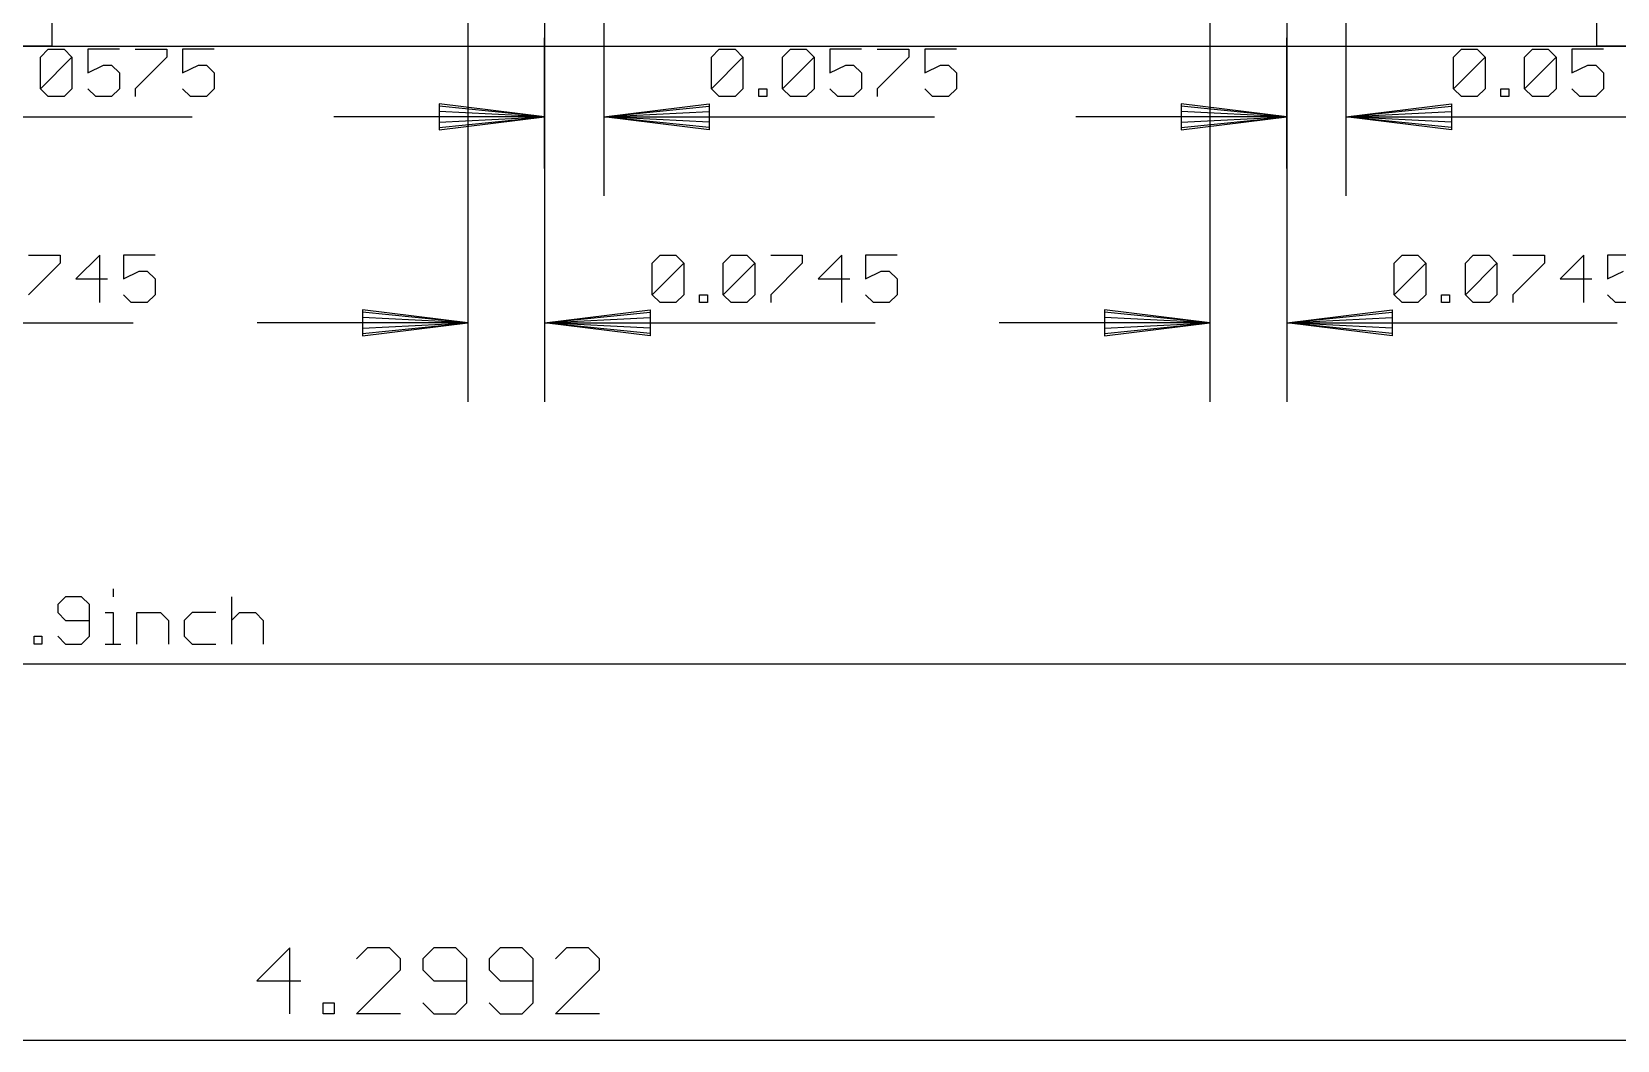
# Model space of a CAD drawing. Extents: x -0.28 to 5.55, y -0.74 to 2.72.
# Drawn here: x 2.381 to 3.92, y -0.665 to 0.314 of the extents above; entities that cross this region are included whole.
import ezdxf

# ---------------------------------------------------------------- set-up
doc = ezdxf.new("R2010")
doc.units = 0
for name, color, linetype in [('20', 2, 'CONTINUOUS'), ('47', 253, 'CONTINUOUS'), ('51', 253, 'CONTINUOUS')]:
    doc.layers.add(name, color=color, linetype=linetype)

msp = doc.modelspace()

# ---------------------------------------------------------------- linework, layer by layer
at = {"layer": '20'}
msp.add_line((0.6, 0.3), (4.899213, 0.3), dxfattribs=at)
at = {"layer": '47'}
for p, q in [((2.936, 1.048), (2.936, 0.154728)), ((3.6565, 1.048), (3.6565, 0.154728)), ((2.8785, 0.7815), (2.8785, -0.045272)), ((3.599, 0.7815), (3.599, -0.045272)), ((2.804, 0.5315), (2.804, -0.045272)), ((3.5245, 0.5315), (3.5245, -0.045272)), ((2.8785, 0.1815), (2.8785, 0.308272)), ((3.599, 0.1815), (3.599, 0.308272)), ((2.388921, 0.289484), (2.396594, 0.297157)), ((2.396594, 0.297157), (2.411941, 0.297157)), ((2.411941, 0.297157), (2.419614, 0.289484)), ((2.465653, 0.297157), (2.43496, 0.297157)), ((2.43496, 0.297157), (2.43496, 0.274138)), ((2.481, 0.297157), (2.511692, 0.297157)), ((2.511692, 0.297157), (2.511692, 0.289484)), ((2.557732, 0.297157), (2.527039, 0.297157)), ((2.527039, 0.297157), (2.527039, 0.274138)), ((3.040362, 0.289484), (3.048035, 0.297157)), ((3.048035, 0.297157), (3.063382, 0.297157)), ((3.063382, 0.297157), (3.071055, 0.289484)), ((3.109421, 0.289484), (3.117094, 0.297157)), ((3.117094, 0.297157), (3.132441, 0.297157)), ((3.132441, 0.297157), (3.140114, 0.289484)), ((3.186153, 0.297157), (3.15546, 0.297157)), ((3.15546, 0.297157), (3.15546, 0.274138)), ((3.2015, 0.297157), (3.232192, 0.297157)), ((3.232192, 0.297157), (3.232192, 0.289484)), ((3.278232, 0.297157), (3.247539, 0.297157)), ((3.247539, 0.297157), (3.247539, 0.274138)), ((3.760862, 0.289484), (3.768535, 0.297157)), ((3.768535, 0.297157), (3.783882, 0.297157)), ((3.783882, 0.297157), (3.791555, 0.289484)), ((3.829921, 0.289484), (3.837594, 0.297157)), ((3.837594, 0.297157), (3.852941, 0.297157)), ((3.852941, 0.297157), (3.860614, 0.289484)), ((3.906653, 0.297157), (3.87596, 0.297157)), ((3.87596, 0.297157), (3.87596, 0.274138)), ((2.388921, 0.258791), (2.388921, 0.289484)), ((2.388921, 0.258791), (2.419614, 0.289484)), ((2.419614, 0.289484), (2.419614, 0.258791)), ((2.43496, 0.274138), (2.450307, 0.281811)), ((2.450307, 0.281811), (2.45798, 0.281811)), ((2.45798, 0.281811), (2.465653, 0.274138)), ((2.511692, 0.289484), (2.481, 0.258791)), ((2.527039, 0.274138), (2.542385, 0.281811)), ((2.542385, 0.281811), (2.550058, 0.281811)), ((2.550058, 0.281811), (2.557732, 0.274138)), ((3.040362, 0.258791), (3.040362, 0.289484)), ((3.040362, 0.258791), (3.071055, 0.289484)), ((3.071055, 0.289484), (3.071055, 0.258791)), ((3.109421, 0.258791), (3.109421, 0.289484)), ((3.109421, 0.258791), (3.140114, 0.289484)), ((3.140114, 0.289484), (3.140114, 0.258791)), ((3.15546, 0.274138), (3.170807, 0.281811)), ((3.170807, 0.281811), (3.17848, 0.281811)), ((3.17848, 0.281811), (3.186153, 0.274138)), ((3.232192, 0.289484), (3.2015, 0.258791)), ((3.247539, 0.274138), (3.262885, 0.281811)), ((3.262885, 0.281811), (3.270558, 0.281811)), ((3.270558, 0.281811), (3.278232, 0.274138)), ((3.760862, 0.258791), (3.760862, 0.289484)), ((3.760862, 0.258791), (3.791555, 0.289484)), ((3.791555, 0.289484), (3.791555, 0.258791)), ((3.829921, 0.258791), (3.829921, 0.289484)), ((3.829921, 0.258791), (3.860614, 0.289484)), ((3.860614, 0.289484), (3.860614, 0.258791)), ((3.87596, 0.274138), (3.891307, 0.281811)), ((3.891307, 0.281811), (3.89898, 0.281811)), ((3.89898, 0.281811), (3.906653, 0.274138)), ((2.465653, 0.274138), (2.465653, 0.258791)), ((2.557732, 0.274138), (2.557732, 0.258791)), ((3.186153, 0.274138), (3.186153, 0.258791)), ((3.278232, 0.274138), (3.278232, 0.258791)), ((3.906653, 0.274138), (3.906653, 0.258791)), ((2.396594, 0.251118), (2.388921, 0.258791)), ((2.411941, 0.251118), (2.396594, 0.251118)), ((2.419614, 0.258791), (2.411941, 0.251118)), ((2.442633, 0.251118), (2.43496, 0.258791)), ((2.45798, 0.251118), (2.442633, 0.251118)), ((2.465653, 0.258791), (2.45798, 0.251118)), ((2.481, 0.258791), (2.481, 0.251118)), ((2.534712, 0.251118), (2.527039, 0.258791)), ((2.550058, 0.251118), (2.534712, 0.251118)), ((2.557732, 0.258791), (2.550058, 0.251118)), ((3.048035, 0.251118), (3.040362, 0.258791)), ((3.063382, 0.251118), (3.048035, 0.251118)), ((3.071055, 0.258791), (3.063382, 0.251118)), ((3.086401, 0.251118), (3.086401, 0.258791)), ((3.086401, 0.258791), (3.094075, 0.258791)), ((3.094075, 0.251118), (3.086401, 0.251118)), ((3.094075, 0.258791), (3.094075, 0.251118)), ((3.117094, 0.251118), (3.109421, 0.258791)), ((3.132441, 0.251118), (3.117094, 0.251118)), ((3.140114, 0.258791), (3.132441, 0.251118)), ((3.163133, 0.251118), (3.15546, 0.258791)), ((3.17848, 0.251118), (3.163133, 0.251118)), ((3.186153, 0.258791), (3.17848, 0.251118)), ((3.2015, 0.258791), (3.2015, 0.251118)), ((3.255212, 0.251118), (3.247539, 0.258791)), ((3.270558, 0.251118), (3.255212, 0.251118)), ((3.278232, 0.258791), (3.270558, 0.251118)), ((3.768535, 0.251118), (3.760862, 0.258791)), ((3.783882, 0.251118), (3.768535, 0.251118)), ((3.791555, 0.258791), (3.783882, 0.251118)), ((3.806901, 0.251118), (3.806901, 0.258791)), ((3.806901, 0.258791), (3.814575, 0.258791)), ((3.814575, 0.251118), (3.806901, 0.251118)), ((3.814575, 0.258791), (3.814575, 0.251118)), ((3.837594, 0.251118), (3.829921, 0.258791)), ((3.852941, 0.251118), (3.837594, 0.251118)), ((3.860614, 0.258791), (3.852941, 0.251118)), ((3.883633, 0.251118), (3.87596, 0.258791)), ((3.89898, 0.251118), (3.883633, 0.251118)), ((3.906653, 0.258791), (3.89898, 0.251118)), ((2.2155, 0.2315), (2.536441, 0.2315)), ((2.8785, 0.2315), (2.673776, 0.2315)), ((2.8785, 0.2315), (2.776138, 0.244069)), ((2.776138, 0.244069), (2.776138, 0.218931)), ((2.8785, 0.2315), (2.776138, 0.241736)), ((2.8785, 0.2315), (2.776138, 0.236618)), ((2.776138, 0.218931), (2.8785, 0.2315)), ((2.776138, 0.226382), (2.8785, 0.2315)), ((2.776138, 0.221264), (2.8785, 0.2315)), ((2.936, 0.2315), (3.038362, 0.244069)), ((2.936, 0.2315), (3.038362, 0.241736)), ((2.936, 0.2315), (3.038362, 0.236618)), ((2.936, 0.2315), (3.256941, 0.2315)), ((3.038362, 0.218931), (2.936, 0.2315)), ((3.038362, 0.226382), (2.936, 0.2315)), ((3.038362, 0.221264), (2.936, 0.2315)), ((3.038362, 0.244069), (3.038362, 0.218931)), ((3.599, 0.2315), (3.394276, 0.2315)), ((3.599, 0.2315), (3.496638, 0.244069)), ((3.496638, 0.244069), (3.496638, 0.218931)), ((3.599, 0.2315), (3.496638, 0.241736)), ((3.599, 0.2315), (3.496638, 0.236618)), ((3.496638, 0.218931), (3.599, 0.2315)), ((3.496638, 0.226382), (3.599, 0.2315)), ((3.496638, 0.221264), (3.599, 0.2315)), ((3.6565, 0.2315), (3.758862, 0.244069)), ((3.6565, 0.2315), (3.758862, 0.241736)), ((3.6565, 0.2315), (3.758862, 0.236618)), ((3.6565, 0.2315), (3.977441, 0.2315)), ((3.758862, 0.218931), (3.6565, 0.2315)), ((3.758862, 0.226382), (3.6565, 0.2315)), ((3.758862, 0.221264), (3.6565, 0.2315)), ((3.758862, 0.244069), (3.758862, 0.218931)), ((2.37746, 0.097157), (2.408153, 0.097157)), ((2.408153, 0.097157), (2.408153, 0.089484)), ((2.446519, 0.097157), (2.4235, 0.074138)), ((2.446519, 0.051118), (2.446519, 0.097157)), ((2.500232, 0.097157), (2.469539, 0.097157)), ((2.469539, 0.097157), (2.469539, 0.074138)), ((2.982862, 0.089484), (2.990535, 0.097157)), ((2.990535, 0.097157), (3.005882, 0.097157)), ((3.005882, 0.097157), (3.013555, 0.089484)), ((3.051921, 0.089484), (3.059594, 0.097157)), ((3.059594, 0.097157), (3.074941, 0.097157)), ((3.074941, 0.097157), (3.082614, 0.089484)), ((3.09796, 0.097157), (3.128653, 0.097157)), ((3.128653, 0.097157), (3.128653, 0.089484)), ((3.167019, 0.097157), (3.144, 0.074138)), ((3.167019, 0.051118), (3.167019, 0.097157)), ((3.220732, 0.097157), (3.190039, 0.097157)), ((3.190039, 0.097157), (3.190039, 0.074138)), ((3.703362, 0.089484), (3.711035, 0.097157)), ((3.711035, 0.097157), (3.726382, 0.097157)), ((3.726382, 0.097157), (3.734055, 0.089484)), ((3.772421, 0.089484), (3.780094, 0.097157)), ((3.780094, 0.097157), (3.795441, 0.097157)), ((3.795441, 0.097157), (3.803114, 0.089484)), ((3.81846, 0.097157), (3.849153, 0.097157)), ((3.849153, 0.097157), (3.849153, 0.089484)), ((3.887519, 0.097157), (3.8645, 0.074138)), ((3.887519, 0.051118), (3.887519, 0.097157)), ((3.941232, 0.097157), (3.910539, 0.097157)), ((3.910539, 0.097157), (3.910539, 0.074138)), ((2.408153, 0.089484), (2.37746, 0.058791)), ((2.469539, 0.074138), (2.484885, 0.081811)), ((2.484885, 0.081811), (2.492558, 0.081811)), ((2.492558, 0.081811), (2.500232, 0.074138)), ((2.982862, 0.058791), (2.982862, 0.089484)), ((2.982862, 0.058791), (3.013555, 0.089484)), ((3.013555, 0.089484), (3.013555, 0.058791)), ((3.051921, 0.058791), (3.051921, 0.089484)), ((3.051921, 0.058791), (3.082614, 0.089484)), ((3.082614, 0.089484), (3.082614, 0.058791)), ((3.128653, 0.089484), (3.09796, 0.058791)), ((3.190039, 0.074138), (3.205385, 0.081811)), ((3.205385, 0.081811), (3.213058, 0.081811)), ((3.213058, 0.081811), (3.220732, 0.074138)), ((3.703362, 0.058791), (3.703362, 0.089484)), ((3.703362, 0.058791), (3.734055, 0.089484)), ((3.734055, 0.089484), (3.734055, 0.058791)), ((3.772421, 0.058791), (3.772421, 0.089484)), ((3.772421, 0.058791), (3.803114, 0.089484)), ((3.803114, 0.089484), (3.803114, 0.058791)), ((3.849153, 0.089484), (3.81846, 0.058791)), ((3.910539, 0.074138), (3.925885, 0.081811)), ((2.4235, 0.074138), (2.454192, 0.074138)), ((2.500232, 0.074138), (2.500232, 0.058791)), ((3.144, 0.074138), (3.174692, 0.074138)), ((3.220732, 0.074138), (3.220732, 0.058791)), ((3.8645, 0.074138), (3.895192, 0.074138)), ((2.477212, 0.051118), (2.469539, 0.058791)), ((2.492558, 0.051118), (2.477212, 0.051118)), ((2.500232, 0.058791), (2.492558, 0.051118)), ((2.990535, 0.051118), (2.982862, 0.058791)), ((3.005882, 0.051118), (2.990535, 0.051118)), ((3.013555, 0.058791), (3.005882, 0.051118)), ((3.028901, 0.051118), (3.028901, 0.058791)), ((3.028901, 0.058791), (3.036575, 0.058791)), ((3.036575, 0.051118), (3.028901, 0.051118)), ((3.036575, 0.058791), (3.036575, 0.051118)), ((3.059594, 0.051118), (3.051921, 0.058791)), ((3.074941, 0.051118), (3.059594, 0.051118)), ((3.082614, 0.058791), (3.074941, 0.051118)), ((3.09796, 0.058791), (3.09796, 0.051118)), ((3.197712, 0.051118), (3.190039, 0.058791)), ((3.213058, 0.051118), (3.197712, 0.051118)), ((3.220732, 0.058791), (3.213058, 0.051118)), ((3.711035, 0.051118), (3.703362, 0.058791)), ((3.726382, 0.051118), (3.711035, 0.051118)), ((3.734055, 0.058791), (3.726382, 0.051118)), ((3.749401, 0.051118), (3.749401, 0.058791)), ((3.749401, 0.058791), (3.757075, 0.058791)), ((3.757075, 0.051118), (3.749401, 0.051118)), ((3.757075, 0.058791), (3.757075, 0.051118)), ((3.780094, 0.051118), (3.772421, 0.058791)), ((3.795441, 0.051118), (3.780094, 0.051118)), ((3.803114, 0.058791), (3.795441, 0.051118)), ((3.81846, 0.058791), (3.81846, 0.051118)), ((3.918212, 0.051118), (3.910539, 0.058791)), ((3.933558, 0.051118), (3.918212, 0.051118)), ((2.158, 0.0315), (2.478941, 0.0315)), ((2.804, 0.0315), (2.599276, 0.0315)), ((2.804, 0.0315), (2.701638, 0.044069)), ((2.701638, 0.044069), (2.701638, 0.018931)), ((2.804, 0.0315), (2.701638, 0.041736)), ((2.804, 0.0315), (2.701638, 0.036618)), ((2.701638, 0.018931), (2.804, 0.0315)), ((2.701638, 0.026382), (2.804, 0.0315)), ((2.701638, 0.021264), (2.804, 0.0315)), ((2.8785, 0.0315), (2.980862, 0.044069)), ((2.8785, 0.0315), (2.980862, 0.041736)), ((2.8785, 0.0315), (2.980862, 0.036618)), ((2.8785, 0.0315), (3.199441, 0.0315)), ((2.980862, 0.018931), (2.8785, 0.0315)), ((2.980862, 0.026382), (2.8785, 0.0315)), ((2.980862, 0.021264), (2.8785, 0.0315)), ((2.980862, 0.044069), (2.980862, 0.018931)), ((3.5245, 0.0315), (3.319776, 0.0315)), ((3.5245, 0.0315), (3.422138, 0.044069)), ((3.422138, 0.044069), (3.422138, 0.018931)), ((3.5245, 0.0315), (3.422138, 0.041736)), ((3.5245, 0.0315), (3.422138, 0.036618)), ((3.422138, 0.018931), (3.5245, 0.0315)), ((3.422138, 0.026382), (3.5245, 0.0315)), ((3.422138, 0.021264), (3.5245, 0.0315)), ((3.599, 0.0315), (3.701362, 0.044069)), ((3.599, 0.0315), (3.701362, 0.041736)), ((3.599, 0.0315), (3.701362, 0.036618)), ((3.599, 0.0315), (3.919941, 0.0315)), ((3.701362, 0.018931), (3.599, 0.0315)), ((3.701362, 0.026382), (3.599, 0.0315)), ((3.701362, 0.021264), (3.599, 0.0315)), ((3.701362, 0.044069), (3.701362, 0.018931)), ((2.459508, -0.226669), (2.459508, -0.234343)), ((2.413469, -0.234343), (2.405796, -0.242016)), ((2.405796, -0.242016), (2.405796, -0.249689)), ((2.428815, -0.234343), (2.413469, -0.234343)), ((2.436488, -0.242016), (2.428815, -0.234343)), ((2.436488, -0.272709), (2.436488, -0.242016)), ((2.574606, -0.234343), (2.574606, -0.280382)), ((2.405796, -0.249689), (2.413469, -0.257362)), ((2.413469, -0.257362), (2.436488, -0.257362)), ((2.451835, -0.249689), (2.459508, -0.249689)), ((2.459508, -0.249689), (2.459508, -0.280382)), ((2.482528, -0.280382), (2.482528, -0.249689)), ((2.482528, -0.249689), (2.505547, -0.249689)), ((2.505547, -0.249689), (2.51322, -0.257362)), ((2.51322, -0.257362), (2.51322, -0.280382)), ((2.53624, -0.249689), (2.528567, -0.257362)), ((2.528567, -0.257362), (2.528567, -0.272709)), ((2.55926, -0.249689), (2.53624, -0.249689)), ((2.574606, -0.257362), (2.582279, -0.249689)), ((2.582279, -0.249689), (2.597626, -0.249689)), ((2.597626, -0.249689), (2.605299, -0.257362)), ((2.605299, -0.257362), (2.605299, -0.280382)), ((2.382776, -0.280382), (2.382776, -0.272709)), ((2.382776, -0.272709), (2.390449, -0.272709)), ((2.390449, -0.272709), (2.390449, -0.280382)), ((2.405796, -0.272709), (2.413469, -0.280382)), ((2.428815, -0.280382), (2.436488, -0.272709)), ((2.528567, -0.272709), (2.53624, -0.280382)), ((2.390449, -0.280382), (2.382776, -0.280382)), ((2.413469, -0.280382), (2.428815, -0.280382)), ((2.451835, -0.280382), (2.467181, -0.280382)), ((2.53624, -0.280382), (2.55926, -0.280382)), ((4.9, -0.3), (0, -0.3)), ((2.631066, -0.575327), (2.599039, -0.607355)), ((2.631066, -0.639382), (2.631066, -0.575327)), ((2.706397, -0.575327), (2.695722, -0.586003)), ((2.727749, -0.575327), (2.706397, -0.575327)), ((2.738425, -0.586003), (2.727749, -0.575327)), ((2.770852, -0.575327), (2.760177, -0.586003)), ((2.792204, -0.575327), (2.770852, -0.575327)), ((2.80288, -0.586003), (2.792204, -0.575327)), ((2.835307, -0.575327), (2.824632, -0.586003)), ((2.856659, -0.575327), (2.835307, -0.575327)), ((2.867335, -0.586003), (2.856659, -0.575327)), ((2.899762, -0.575327), (2.889086, -0.586003)), ((2.921114, -0.575327), (2.899762, -0.575327)), ((2.93179, -0.586003), (2.921114, -0.575327)), ((2.695722, -0.639382), (2.738425, -0.596679)), ((2.738425, -0.596679), (2.738425, -0.586003)), ((2.760177, -0.586003), (2.760177, -0.596679)), ((2.760177, -0.596679), (2.770852, -0.607355)), ((2.80288, -0.628706), (2.80288, -0.586003)), ((2.824632, -0.586003), (2.824632, -0.596679)), ((2.824632, -0.596679), (2.835307, -0.607355)), ((2.867335, -0.628706), (2.867335, -0.586003)), ((2.889086, -0.639382), (2.93179, -0.596679)), ((2.93179, -0.596679), (2.93179, -0.586003)), ((2.599039, -0.607355), (2.641742, -0.607355)), ((2.770852, -0.607355), (2.80288, -0.607355)), ((2.835307, -0.607355), (2.867335, -0.607355)), ((2.663494, -0.639382), (2.663494, -0.628706)), ((2.663494, -0.628706), (2.67417, -0.628706)), ((2.67417, -0.628706), (2.67417, -0.639382)), ((2.760177, -0.628706), (2.770852, -0.639382)), ((2.792204, -0.639382), (2.80288, -0.628706)), ((2.824632, -0.628706), (2.835307, -0.639382)), ((2.856659, -0.639382), (2.867335, -0.628706)), ((2.67417, -0.639382), (2.663494, -0.639382)), ((2.738425, -0.639382), (2.695722, -0.639382)), ((2.770852, -0.639382), (2.792204, -0.639382)), ((2.835307, -0.639382), (2.856659, -0.639382)), ((2.93179, -0.639382), (2.889086, -0.639382)), ((0.6, -0.665), (4.899213, -0.665))]:
    msp.add_line(p, q, dxfattribs=at)
at = {"layer": '51'}
for p, q in [((2.4, 0.4), (2.4, 0.3)), ((3.9, 0.3), (3.9, 0.4)), ((2.4, 0.3), (2.315, 0.3)), ((3.985, 0.3), (3.9, 0.3))]:
    msp.add_line(p, q, dxfattribs=at)

doc.saveas('drawing.dxf')
